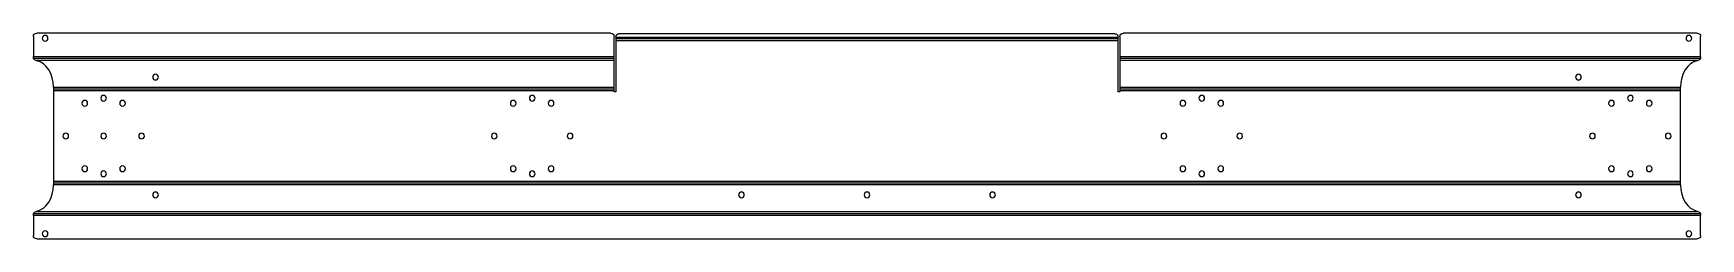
# Model space of a CAD drawing. Header units: millimetres. Extents: x -2 to 994, y 0 to 123.
import ezdxf

# ---------------------------------------------------------------- set-up
doc = ezdxf.new("R2010")
doc.units = ezdxf.units.MM

msp = doc.modelspace()

# ---------------------------------------------------------------- linework, layer by layer
at = {"layer": 'BEND'}
for p, q in [((646, 119.65), (346, 119.65)), ((345, 107.92), (-1.73, 107.92)), ((993.73, 107.92), (647, 107.92)), ((345, 89.65), (10, 89.65)), ((982, 89.65), (647, 89.65)), ((10, 33.39), (982, 33.39)), ((-1.73, 15.13), (993.73, 15.13))]:
    msp.add_line(p, q, dxfattribs=at)
at = {"layer": 'BEND_EXTENT'}
for p, q in [((346, 120.79), (646, 120.79)), ((646, 118.52), (346, 118.52)), ((-2, 109.05), (345, 109.05)), ((345, 106.79), (-0.62, 106.79)), ((647, 109.05), (994, 109.05)), ((992.62, 106.79), (647, 106.79)), ((10, 90.79, 0), (345, 90.79)), ((647, 90.79), (982, 90.79, 0)), ((345, 88.52), (10, 88.52)), ((982, 88.52), (647, 88.52)), ((10, 34.52), (982, 34.52)), ((982, 32.26, 0), (10, 32.26, 0)), ((994, 14), (-2, 14)), ((-0.62, 16.26), (992.62, 16.26))]:
    msp.add_line(p, q, dxfattribs=at)
at = {"layer": 'INTERIOR_PROFILES', "extrusion": (0, 0, -1)}
for centre in [(-5, 120.05), (-987, 120.05), (-71, 96.79), (-921, 96.79), (-28.69, 81.12), (-40, 84.15), (-51.31, 81.12), (-284.69, 81.12), (-296, 84.15), (-307.31, 81.12), (-684.69, 81.12), (-696, 84.15), (-707.31, 81.12), (-940.69, 81.12), (-952, 84.15), (-963.31, 81.12), (-17.37, 61.52), (-40, 61.52), (-62.63, 61.52), (-273.37, 61.52), (-318.63, 61.52), (-673.37, 61.52), (-718.63, 61.52), (-929.37, 61.52), (-974.63, 61.52), (-28.69, 41.93), (-40, 38.9), (-51.31, 41.93), (-284.69, 41.93), (-296, 38.9), (-307.31, 41.93), (-684.69, 41.93), (-696, 38.9), (-707.31, 41.93), (-940.69, 41.93), (-952, 38.9), (-963.31, 41.93), (-71, 26.26), (-421, 26.26), (-496, 26.26), (-571, 26.26), (-921, 26.26), (-5, 3), (-987, 3)]:
    msp.add_circle(centre, 1.7, dxfattribs=at)
at = {"layer": 'OUTER_PROFILES'}
for p, q in [((-2, 121.05), (-2, 109.05)), ((343, 123.05), (0, 123.05)), ((345, 88.02), (345, 121.05)), ((346, 120.79), (346, 88.02)), ((644, 122.79), (348, 122.79)), ((646, 88.02), (646, 120.79)), ((647, 121.05), (647, 88.02)), ((992, 123.05), (649, 123.05)), ((994, 109.05), (994, 121.05)), ((10, 90.79), (10, 32.26)), ((982, 32.26), (982, 90.79)), ((346, 88.02), (345, 88.02)), ((647, 88.02), (646, 88.02)), ((-2, 14), (-2, 2)), ((994, 2), (994, 14)), ((0, 0), (992, 0))]:
    msp.add_line(p, q, dxfattribs=at)
at = {"layer": 'OUTER_PROFILES', "extrusion": (0, 0, -1)}
for centre, radius, start, end in [((0, 121.05), 2, 0, 90), ((-343, 121.05), 2, 90, 180), ((-348, 120.79), 2, 0, 90), ((-644, 120.79), 2, 90, 180), ((-649, 121.05), 2, 0, 90), ((-992, 121.05), 2, 90, 180), ((-0.54, 109.05), 2.54, 282.62671, 360), ((-991.46, 109.05), 2.54, 180, 257.37329), ((-0.54, 14), 2.54, 0, 77.37329), ((-991.46, 14), 2.54, 102.62671, 180), ((0, 2), 2, 270, 360), ((-992, 2), 2, 180, 270)]:
    msp.add_arc(centre, radius, start, end, dxfattribs=at)
at = {"layer": 'OUTER_PROFILES'}
for centre, major_axis, start_param, end_param in [((-2, 90.79), (0, 16), 4.712389, 6.116728), ((994, 90.79), (0, 16), 0.166457, 1.570796), ((-2, 32.26), (0, -16), 0.166457, 1.570796), ((994, 32.26), (0, -16), 4.712389, 6.116728)]:
    msp.add_ellipse(centre, major_axis=major_axis, ratio=0.75, start_param=start_param, end_param=end_param, dxfattribs=at)

doc.saveas('drawing.dxf')
